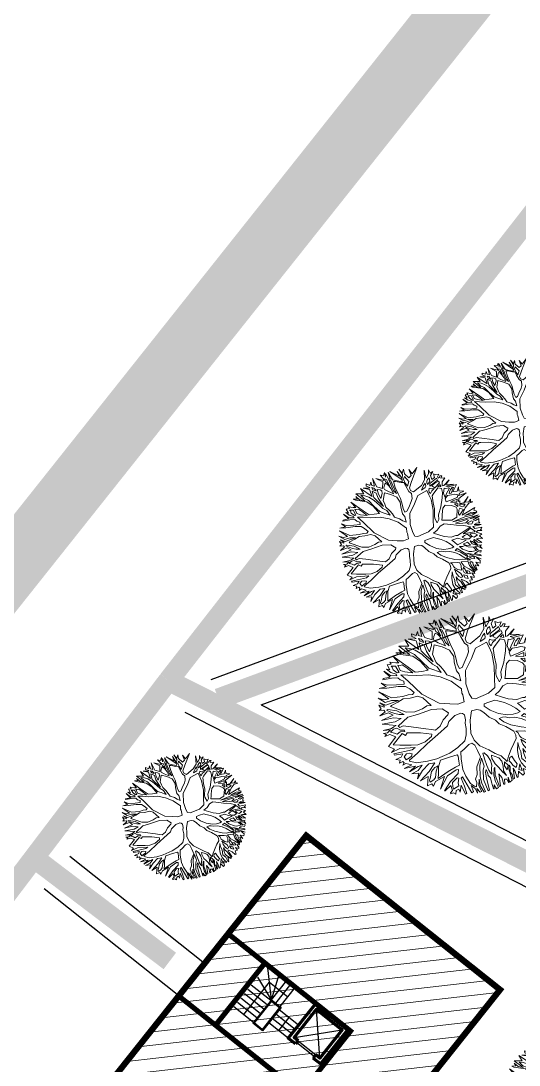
# Model space of a CAD drawing. Header units: metres. Extents: x -664657 to -643449, y -1076720 to -1062383.
# Drawn here: x -661192 to -661167.8, y -1065531.4 to -1065480.8 of the extents above; entities that cross this region are included whole.
import ezdxf

# ---------------------------------------------------------------- set-up
doc = ezdxf.new("R2010")
doc.units = ezdxf.units.M
doc.header["$LTSCALE"] = 0.1
doc.linetypes.add('DASHED', pattern=[19.05, 12.7, -6.35])
doc.linetypes.add('EVENDASH', pattern=[6.35, 3.175, -3.175])
doc.layers.get('0').update_dxf_attribs({"color": 8, "lineweight": 9})
for name, color, linetype in [('AA_THER_DOPRAVA', 142, 'Continuous'), ('AA_THER_KOMUNIKACE', 201, 'Continuous'), ('AA_THER_slabá', 4, 'Continuous'), ('AA_THER_SRAFY KATASTR', 14, 'Continuous')]:
    doc.layers.add(name, color=color, linetype=linetype)
doc.layers.add('AA_THER_silná', color=1, linetype='Continuous', lineweight=70)
doc.layers.add('AA_THER_STAFAZ', color=252, linetype='Continuous', lineweight=0)

# ---------------------------------------------------------------- blocks, each defined once
blk = doc.blocks.new('A$C0C461CEA')
for p, q in [((0.101, 0.706), (0.094, 0.804)), ((0.094, 0.804), (0.195, 0.61)), ((0.191, 0.795), (0.205, 0.826)), ((0.231, 0.749), (0.191, 0.795)), ((0.205, 0.826), (0.247, 0.779)), ((0.247, 0.779), (0.283, 0.818)), ((0.283, 0.818), (0.273, 0.766)), ((0.303, 0.735), (0.335, 0.855)), ((0.335, 0.855), (0.332, 0.706)), ((0.448, 0.732), (0.381, 0.832)), ((0.381, 0.832), (0.473, 0.745)), ((0.483, 0.777), (0.463, 0.845)), ((0.463, 0.845), (0.503, 0.812)), ((0.503, 0.812), (0.541, 0.849)), ((0.541, 0.849), (0.523, 0.775)), ((0.523, 0.775), (0.552, 0.829)), ((0.552, 0.829), (0.55, 0.733)), ((0.572, 0.716), (0.592, 0.82)), ((0.592, 0.82), (0.599, 0.69)), ((0.732, 0.619), (0.623, 0.824)), ((0.623, 0.824), (0.721, 0.691)), ((-0.108, 0.579), (-0.136, 0.688)), ((-0.136, 0.688), (-0.031, 0.479)), ((-0.062, 0.681), (-0.084, 0.71)), ((-0.084, 0.71), (-0.025, 0.681)), ((0.086, 0.573), (-0.062, 0.681)), ((-0.025, 0.681), (-0.029, 0.73)), ((-0.029, 0.73), (-0.001, 0.656)), ((0.063, 0.606), (-0.009, 0.765)), ((-0.009, 0.765), (0.101, 0.706)), ((0.049, 0.709), (0.1, 0.674)), ((0.071, 0.64), (0.049, 0.709)), ((0.1, 0.674), (0.148, 0.626)), ((0.214, 0.725), (0.134, 0.788)), ((0.134, 0.788), (0.212, 0.751)), ((0.195, 0.61), (0.214, 0.725)), ((0.212, 0.751), (0.231, 0.749)), ((0.226, 0.644), (0.236, 0.684)), ((0.236, 0.684), (0.278, 0.625)), ((0.256, 0.734), (0.28, 0.713)), ((0.257, 0.695), (0.256, 0.734)), ((0.272, 0.676), (0.257, 0.695)), ((0.291, 0.657), (0.272, 0.676)), ((0.273, 0.766), (0.303, 0.735)), ((0.28, 0.713), (0.29, 0.678)), ((0.29, 0.678), (0.291, 0.657)), ((0.298, 0.594), (0.316, 0.668)), ((0.316, 0.668), (0.354, 0.641)), ((0.332, 0.706), (0.398, 0.641)), ((0.398, 0.641), (0.448, 0.732)), ((0.438, 0.663), (0.419, 0.639)), ((0.471, 0.697), (0.438, 0.663)), ((0.482, 0.682), (0.471, 0.697)), ((0.473, 0.745), (0.483, 0.777)), ((0.492, 0.669), (0.482, 0.682)), ((0.49, 0.711), (0.491, 0.762)), ((0.505, 0.682), (0.49, 0.711)), ((0.491, 0.762), (0.519, 0.739)), ((0.503, 0.634), (0.492, 0.669)), ((0.518, 0.634), (0.505, 0.682)), ((0.519, 0.739), (0.518, 0.634)), ((0.539, 0.622), (0.547, 0.66)), ((0.544, 0.723), (0.568, 0.689)), ((0.547, 0.66), (0.544, 0.723)), ((0.55, 0.733), (0.572, 0.716)), ((0.568, 0.689), (0.562, 0.609)), ((0.6, 0.66), (0.581, 0.563)), ((0.599, 0.69), (0.656, 0.641)), ((0.629, 0.644), (0.6, 0.66)), ((0.721, 0.691), (0.725, 0.772)), ((0.725, 0.772), (0.739, 0.638)), ((0.739, 0.638), (0.773, 0.691)), ((0.773, 0.691), (0.762, 0.79)), ((0.762, 0.79), (0.78, 0.708)), ((0.78, 0.708), (0.782, 0.71)), ((0.782, 0.71), (0.826, 0.755)), ((0.826, 0.755), (0.807, 0.687)), ((0.807, 0.687), (0.84, 0.599)), ((1.024, 0.679), (0.847, 0.53)), ((0.888, 0.613), (0.897, 0.711)), ((0.897, 0.711), (0.915, 0.627)), ((0.915, 0.627), (1.024, 0.679)), ((-0.291, 0.473), (-0.326, 0.577)), ((-0.326, 0.577), (-0.279, 0.488)), ((-0.256, 0.522), (-0.284, 0.582)), ((-0.284, 0.582), (-0.25, 0.553)), ((-0.25, 0.553), (-0.251, 0.627)), ((-0.251, 0.627), (-0.205, 0.61)), ((-0.215, 0.587), (-0.164, 0.562)), ((-0.208, 0.57), (-0.215, 0.587)), ((-0.212, 0.536), (-0.208, 0.57)), ((-0.186, 0.48), (-0.212, 0.536)), ((-0.205, 0.61), (-0.205, 0.641)), ((-0.205, 0.641), (-0.143, 0.596)), ((-0.164, 0.562), (-0.163, 0.47)), ((-0.143, 0.596), (-0.108, 0.579)), ((-0.134, 0.562), (-0.138, 0.487)), ((-0.111, 0.544), (-0.134, 0.562)), ((-0.084, 0.536), (-0.111, 0.544)), ((-0.05, 0.471), (-0.084, 0.536)), ((-0.001, 0.656), (0.063, 0.606)), ((0.115, 0.58), (0.071, 0.64)), ((0.141, 0.467), (0.086, 0.573)), ((0.154, 0.458), (0.115, 0.58)), ((0.148, 0.626), (0.198, 0.54)), ((0.198, 0.54), (0.234, 0.438)), ((0.212, 0.581), (0.226, 0.644)), ((0.236, 0.499), (0.212, 0.581)), ((0.278, 0.625), (0.267, 0.543)), ((0.267, 0.543), (0.281, 0.388)), ((0.299, 0.519), (0.298, 0.594)), ((0.359, 0.578), (0.299, 0.519)), ((0.392, 0.572), (0.318, 0.477)), ((0.354, 0.641), (0.373, 0.618)), ((0.373, 0.618), (0.359, 0.578)), ((0.469, 0.501), (0.392, 0.572)), ((0.419, 0.639), (0.417, 0.618)), ((0.417, 0.618), (0.449, 0.568)), ((0.449, 0.568), (0.492, 0.518)), ((0.512, 0.575), (0.503, 0.634)), ((0.511, 0.491), (0.512, 0.575)), ((0.53, 0.531), (0.539, 0.622)), ((0.551, 0.471), (0.53, 0.531)), ((0.562, 0.609), (0.551, 0.471)), ((0.581, 0.563), (0.574, 0.456)), ((0.699, 0.587), (0.629, 0.644)), ((0.656, 0.641), (0.716, 0.594)), ((0.735, 0.569), (0.699, 0.587)), ((0.716, 0.594), (0.732, 0.619)), ((0.736, 0.502), (0.735, 0.569)), ((0.756, 0.617), (0.75, 0.55)), ((0.75, 0.55), (0.759, 0.494)), ((0.785, 0.647), (0.756, 0.617)), ((0.759, 0.494), (0.811, 0.549)), ((0.847, 0.53), (0.772, 0.454)), ((0.811, 0.549), (0.785, 0.647)), ((0.84, 0.599), (0.888, 0.613)), ((1.039, 0.454), (1.103, 0.589)), ((1.103, 0.589), (1.074, 0.465)), ((1.137, 0.506), (1.166, 0.562)), ((1.166, 0.562), (1.164, 0.508)), ((-0.394, 0.371), (-0.482, 0.412)), ((-0.482, 0.412), (-0.394, 0.388)), ((-0.394, 0.388), (-0.424, 0.459)), ((-0.424, 0.459), (-0.372, 0.399)), ((-0.386, 0.487), (-0.377, 0.497)), ((-0.28, 0.452), (-0.386, 0.487)), ((-0.377, 0.497), (-0.291, 0.473)), ((-0.372, 0.399), (-0.265, 0.347)), ((-0.209, 0.421), (-0.28, 0.452)), ((-0.279, 0.488), (-0.209, 0.448)), ((-0.207, 0.472), (-0.256, 0.522)), ((-0.209, 0.448), (-0.207, 0.472)), ((-0.194, 0.381), (-0.209, 0.421)), ((-0.163, 0.47), (-0.186, 0.48)), ((-0.157, 0.436), (-0.114, 0.321)), ((-0.081, 0.391), (-0.157, 0.436)), ((-0.138, 0.487), (-0.095, 0.443)), ((-0.095, 0.443), (-0.013, 0.385)), ((-0.013, 0.385), (-0.05, 0.471)), ((-0.031, 0.479), (0.019, 0.379)), ((0.175, 0.322), (0.141, 0.467)), ((0.193, 0.345), (0.154, 0.458)), ((0.234, 0.438), (0.258, 0.367)), ((0.281, 0.388), (0.236, 0.499)), ((0.314, 0.414), (0.309, 0.363)), ((0.318, 0.477), (0.314, 0.414)), ((0.532, 0.422), (0.469, 0.501)), ((0.492, 0.518), (0.511, 0.491)), ((0.54, 0.324), (0.532, 0.422)), ((0.574, 0.456), (0.571, 0.374)), ((0.738, 0.409), (0.736, 0.502)), ((0.76, 0.363), (0.738, 0.409)), ((0.772, 0.454), (0.768, 0.41)), ((0.768, 0.41), (0.8, 0.37)), ((0.8, 0.37), (0.955, 0.401)), ((0.955, 0.401), (1.039, 0.454)), ((1.022, 0.404), (0.983, 0.384)), ((1.008, 0.359), (1.022, 0.404)), ((1.06, 0.421), (1.046, 0.396)), ((1.046, 0.396), (1.046, 0.37)), ((1.085, 0.438), (1.06, 0.421)), ((1.074, 0.465), (1.137, 0.506)), ((1.117, 0.447), (1.085, 0.438)), ((1.102, 0.394), (1.117, 0.447)), ((1.154, 0.472), (1.142, 0.409)), ((1.142, 0.409), (1.193, 0.416)), ((1.213, 0.508), (1.154, 0.472)), ((1.164, 0.508), (1.213, 0.508)), ((1.193, 0.416), (1.206, 0.47)), ((1.206, 0.47), (1.232, 0.441)), ((1.232, 0.441), (1.276, 0.429)), ((1.276, 0.429), (1.239, 0.399)), ((1.239, 0.399), (1.239, 0.378)), ((1.266, 0.383), (1.281, 0.398)), ((1.281, 0.398), (1.308, 0.383)), ((-0.495, 0.221), (-0.55, 0.309)), ((-0.55, 0.309), (-0.495, 0.256)), ((-0.436, 0.238), (-0.503, 0.376)), ((-0.503, 0.376), (-0.397, 0.235)), ((-0.256, 0.32), (-0.394, 0.371)), ((-0.265, 0.347), (-0.176, 0.312)), ((-0.174, 0.275), (-0.256, 0.32)), ((-0.162, 0.346), (-0.194, 0.381)), ((-0.176, 0.312), (-0.162, 0.346)), ((-0.142, 0.224), (-0.174, 0.275)), ((-0.114, 0.321), (-0.04, 0.095)), ((0.012, 0.333), (-0.081, 0.391)), ((0.154, 0.269), (0.012, 0.333)), ((0.019, 0.379), (0.096, 0.349)), ((0.096, 0.349), (0.175, 0.322)), ((0.266, 0.178), (0.154, 0.269)), ((0.24, 0.295), (0.193, 0.345)), ((0.308, 0.222), (0.24, 0.295)), ((0.258, 0.367), (0.296, 0.309)), ((0.296, 0.309), (0.308, 0.222)), ((0.309, 0.363), (0.334, 0.286)), ((0.334, 0.286), (0.348, 0.221)), ((0.513, 0.258), (0.54, 0.324)), ((0.551, 0.283), (0.534, 0.218)), ((0.571, 0.374), (0.551, 0.283)), ((0.694, 0.255), (0.731, 0.289)), ((0.834, 0.289), (0.726, 0.197)), ((0.731, 0.289), (0.76, 0.363)), ((0.992, 0.29), (0.834, 0.289)), ((0.943, 0.354), (0.922, 0.336)), ((0.922, 0.336), (0.992, 0.342)), ((0.983, 0.384), (0.943, 0.354)), ((0.99, 0.219), (0.992, 0.29)), ((0.992, 0.342), (1.008, 0.359)), ((1.019, 0.28), (1.014, 0.25)), ((1.04, 0.305), (1.019, 0.28)), ((1.065, 0.28), (1.04, 0.305)), ((1.046, 0.37), (1.102, 0.394)), ((1.057, 0.251), (1.11, 0.266)), ((1.084, 0.364), (1.065, 0.329)), ((1.065, 0.329), (1.216, 0.353)), ((1.11, 0.266), (1.065, 0.28)), ((1.151, 0.377), (1.084, 0.364)), ((1.115, 0.327), (1.094, 0.318)), ((1.094, 0.318), (1.123, 0.272)), ((1.157, 0.334), (1.115, 0.327)), ((1.123, 0.272), (1.221, 0.303)), ((1.216, 0.393), (1.151, 0.377)), ((1.223, 0.332), (1.157, 0.334)), ((1.221, 0.277), (1.173, 0.268)), ((1.173, 0.268), (1.209, 0.239)), ((1.209, 0.239), (1.221, 0.277)), ((1.216, 0.353), (1.216, 0.393)), ((1.221, 0.303), (1.223, 0.332)), ((1.265, 0.299), (1.236, 0.242)), ((1.239, 0.378), (1.266, 0.383)), ((1.263, 0.236), (1.379, 0.275)), ((1.336, 0.335), (1.265, 0.299)), ((1.308, 0.383), (1.275, 0.358)), ((1.275, 0.358), (1.336, 0.335)), ((1.379, 0.275), (1.301, 0.236)), ((-0.612, 0.165), (-0.577, 0.172)), ((-0.557, 0.142), (-0.612, 0.165)), ((-0.577, 0.172), (-0.583, 0.229)), ((-0.583, 0.229), (-0.536, 0.174)), ((-0.551, 0.117), (-0.557, 0.142)), ((-0.526, 0.187), (-0.556, 0.247)), ((-0.556, 0.247), (-0.505, 0.187)), ((-0.536, 0.174), (-0.526, 0.187)), ((-0.505, 0.187), (-0.335, 0.163)), ((-0.495, 0.256), (-0.436, 0.238)), ((-0.415, 0.205), (-0.495, 0.221)), ((-0.444, 0.15), (-0.46, 0.141)), ((-0.46, 0.141), (-0.318, -0.013)), ((-0.353, 0.149), (-0.444, 0.15)), ((-0.335, 0.163), (-0.415, 0.205)), ((-0.397, 0.235), (-0.263, 0.181)), ((-0.273, 0.155), (-0.353, 0.149)), ((-0.191, 0.121), (-0.273, 0.155)), ((-0.263, 0.181), (-0.194, 0.167)), ((-0.194, 0.167), (-0.145, 0.146)), ((-0.145, 0.146), (-0.114, 0.159)), ((-0.114, 0.159), (-0.142, 0.224)), ((0.364, 0.065), (0.266, 0.178)), ((0.348, 0.221), (0.354, 0.16)), ((0.354, 0.16), (0.409, 0.103)), ((0.485, 0.148), (0.513, 0.258)), ((0.498, 0.096), (0.485, 0.148)), ((0.534, 0.218), (0.533, 0.155)), ((0.533, 0.155), (0.567, 0.153)), ((0.567, 0.153), (0.619, 0.192)), ((0.726, 0.197), (0.588, 0.099)), ((0.619, 0.192), (0.694, 0.255)), ((0.934, -0.024), (0.985, 0.138)), ((0.985, 0.138), (0.99, 0.219)), ((1.029, 0.181), (0.99, 0.078)), ((1.014, 0.25), (1.022, 0.223)), ((1.022, 0.223), (1.057, 0.251)), ((1.054, 0.196), (1.029, 0.181)), ((1.161, 0.247), (1.054, 0.196)), ((1.15, 0.081), (1.193, 0.151)), ((1.207, 0.21), (1.161, 0.247)), ((1.193, 0.151), (1.207, 0.21)), ((1.249, 0.194), (1.201, 0.132)), ((1.201, 0.132), (1.201, 0.118)), ((1.236, 0.242), (1.263, 0.236)), ((1.268, 0.179), (1.249, 0.194)), ((1.314, 0.169), (1.268, 0.179)), ((1.277, 0.128), (1.319, 0.158)), ((1.411, 0.18), (1.289, 0.213)), ((1.289, 0.213), (1.317, 0.184)), ((1.301, 0.236), (1.411, 0.18)), ((1.305, 0.077), (1.384, 0.138)), ((1.319, 0.158), (1.314, 0.169)), ((1.317, 0.184), (1.443, 0.155)), ((1.367, 0.149), (1.327, 0.131)), ((1.443, 0.155), (1.34, 0.081)), ((1.384, 0.138), (1.367, 0.149)), ((-0.493, -0.002), (-0.644, 0.041)), ((-0.644, 0.041), (-0.485, 0.03)), ((-0.635, 0.101), (-0.551, 0.117)), ((-0.519, 0.086), (-0.635, 0.101)), ((-0.509, 0.126), (-0.526, 0.126)), ((-0.526, 0.126), (-0.492, 0.08)), ((-0.485, 0.03), (-0.519, 0.086)), ((-0.416, 0.057), (-0.509, 0.126)), ((-0.492, 0.08), (-0.453, 0.038)), ((-0.453, 0.038), (-0.411, 0.003)), ((-0.354, -0.026), (-0.416, 0.057)), ((-0.411, 0.003), (-0.354, -0.026)), ((-0.099, 0.096), (-0.191, 0.121)), ((-0.05, 0.048), (-0.099, 0.096)), ((0, -0.086), (-0.05, 0.048)), ((-0.04, 0.095), (0.101, -0.11)), ((0.435, -0.079), (0.364, 0.065)), ((0.409, 0.103), (0.439, 0.053)), ((0.439, 0.053), (0.476, 0.01)), ((0.476, 0.01), (0.498, 0.096)), ((0.588, 0.099), (0.514, -0.053)), ((0.99, 0.078), (0.966, -0.017)), ((1.064, -0.035), (1.15, 0.081)), ((1.184, 0.044), (1.176, -0.007)), ((1.242, 0.072), (1.184, 0.044)), ((1.201, 0.118), (1.192, 0.06)), ((1.192, 0.06), (1.242, 0.105)), ((1.242, 0.105), (1.277, 0.128)), ((1.297, 0.051), (1.242, 0.072)), ((1.294, 0.108), (1.276, 0.086)), ((1.276, 0.086), (1.305, 0.077)), ((1.327, 0.131), (1.294, 0.108)), ((1.347, 0.037), (1.297, 0.051)), ((1.34, 0.081), (1.406, 0.061)), ((1.386, 0.006), (1.347, 0.037)), ((1.367, -0.026), (1.386, 0.006)), ((1.421, 0.016), (1.398, -0.011)), ((1.406, 0.061), (1.454, 0.109)), ((1.495, 0.013), (1.421, 0.016)), ((1.454, 0.109), (1.431, 0.05)), ((1.431, 0.05), (1.495, 0.013)), ((-0.672, -0.144), (-0.697, -0.115)), ((-0.697, -0.115), (-0.649, -0.134)), ((-0.599, -0.118), (-0.687, -0.081)), ((-0.687, -0.081), (-0.582, -0.108)), ((-0.508, -0.101), (-0.659, -0.004)), ((-0.659, -0.004), (-0.5, -0.057)), ((-0.649, -0.134), (-0.599, -0.118)), ((-0.561, -0.129), (-0.611, -0.142)), ((-0.582, -0.108), (-0.544, -0.105)), ((-0.519, -0.137), (-0.561, -0.129)), ((-0.544, -0.105), (-0.508, -0.101)), ((-0.5, -0.057), (-0.412, -0.054)), ((-0.412, -0.054), (-0.493, -0.002)), ((-0.33, -0.078), (-0.491, -0.12)), ((-0.491, -0.12), (-0.481, -0.145)), ((-0.208, -0.104), (-0.33, -0.078)), ((-0.318, -0.013), (-0.221, -0.06)), ((-0.221, -0.06), (-0.118, -0.072)), ((-0.023, -0.134), (-0.208, -0.104)), ((-0.118, -0.072), (-0.051, -0.067)), ((-0.051, -0.067), (0, -0.086)), ((0.101, -0.11), (0.215, -0.18)), ((0.412, -0.132), (0.435, -0.079)), ((0.514, -0.053), (0.492, -0.182)), ((0.864, -0.159), (0.934, -0.024)), ((0.908, -0.119), (0.897, -0.15)), ((0.966, -0.017), (0.908, -0.119)), ((0.946, -0.198), (0.973, -0.127)), ((0.973, -0.127), (1.064, -0.035)), ((1.084, -0.067), (1.026, -0.151)), ((1.138, -0.047), (1.084, -0.067)), ((1.225, -0.095), (1.138, -0.047)), ((1.176, -0.007), (1.277, -0.02)), ((1.271, -0.153), (1.225, -0.095)), ((1.231, -0.04), (1.321, -0.091)), ((1.289, -0.041), (1.231, -0.04)), ((1.277, -0.02), (1.367, -0.026)), ((1.324, -0.116), (1.277, -0.096)), ((1.277, -0.096), (1.303, -0.157)), ((1.346, -0.047), (1.289, -0.041)), ((1.303, -0.157), (1.324, -0.116)), ((1.321, -0.091), (1.346, -0.047)), ((1.374, -0.053), (1.346, -0.093)), ((1.346, -0.093), (1.374, -0.091)), ((1.374, -0.091), (1.353, -0.129)), ((1.353, -0.129), (1.41, -0.147)), ((1.514, -0.029), (1.374, -0.053)), ((1.398, -0.011), (1.514, -0.029)), ((1.41, -0.147), (1.519, -0.094)), ((1.519, -0.094), (1.431, -0.145)), ((-0.721, -0.288), (-0.583, -0.227)), ((-0.701, -0.157), (-0.672, -0.144)), ((-0.634, -0.167), (-0.701, -0.157)), ((-0.49, -0.229), (-0.658, -0.302)), ((-0.583, -0.227), (-0.634, -0.167)), ((-0.611, -0.142), (-0.575, -0.175)), ((-0.575, -0.175), (-0.552, -0.204)), ((-0.552, -0.204), (-0.506, -0.197)), ((-0.491, -0.179), (-0.519, -0.137)), ((-0.506, -0.197), (-0.448, -0.22)), ((-0.444, -0.203), (-0.491, -0.179)), ((-0.465, -0.267), (-0.49, -0.229)), ((-0.481, -0.145), (-0.435, -0.149)), ((-0.431, -0.251), (-0.465, -0.267)), ((-0.448, -0.22), (-0.444, -0.203)), ((-0.435, -0.149), (-0.35, -0.207)), ((-0.402, -0.266), (-0.431, -0.251)), ((-0.35, -0.207), (-0.2, -0.314)), ((0.101, -0.19), (-0.023, -0.134)), ((0.147, -0.271), (0.101, -0.19)), ((0.215, -0.18), (0.302, -0.23)), ((0.302, -0.23), (0.386, -0.241)), ((0.386, -0.241), (0.412, -0.157)), ((0.412, -0.157), (0.412, -0.132)), ((0.492, -0.182), (0.493, -0.246)), ((0.493, -0.246), (0.533, -0.274)), ((0.71, -0.29), (0.814, -0.262)), ((0.814, -0.262), (0.864, -0.159)), ((0.897, -0.15), (0.901, -0.228)), ((0.901, -0.228), (0.946, -0.198)), ((1.009, -0.187), (0.98, -0.225)), ((0.98, -0.225), (1.12, -0.297)), ((1.026, -0.151), (1.009, -0.187)), ((1.208, -0.294), (1.276, -0.187)), ((1.287, -0.212), (1.256, -0.26)), ((1.256, -0.26), (1.262, -0.288)), ((1.262, -0.288), (1.356, -0.236)), ((1.276, -0.187), (1.271, -0.153)), ((1.318, -0.192), (1.287, -0.212)), ((1.394, -0.229), (1.298, -0.308)), ((1.356, -0.236), (1.318, -0.192)), ((1.347, -0.14), (1.333, -0.161)), ((1.333, -0.161), (1.36, -0.194)), ((1.368, -0.148), (1.347, -0.14)), ((1.36, -0.194), (1.389, -0.194)), ((1.4, -0.166), (1.368, -0.148)), ((1.389, -0.194), (1.421, -0.179)), ((1.476, -0.191), (1.394, -0.229)), ((1.421, -0.179), (1.4, -0.166)), ((1.431, -0.145), (1.486, -0.17)), ((1.541, -0.201), (1.476, -0.191)), ((1.486, -0.17), (1.527, -0.148)), ((1.527, -0.148), (1.511, -0.184)), ((1.511, -0.184), (1.541, -0.201)), ((-0.722, -0.374), (-0.67, -0.354)), ((-0.605, -0.381), (-0.722, -0.374)), ((-0.67, -0.354), (-0.721, -0.288)), ((-0.658, -0.302), (-0.588, -0.343)), ((-0.429, -0.459), (-0.605, -0.381)), ((-0.588, -0.343), (-0.459, -0.411)), ((-0.281, -0.328), (-0.402, -0.266)), ((-0.167, -0.411), (-0.281, -0.328)), ((-0.2, -0.314), (-0.141, -0.358)), ((-0.141, -0.358), (-0.098, -0.387)), ((-0.098, -0.387), (-0.025, -0.371)), ((-0.025, -0.371), (0.046, -0.318)), ((0.046, -0.318), (0.128, -0.29)), ((0.101, -0.37), (0.06, -0.41)), ((0.202, -0.337), (0.101, -0.37)), ((0.128, -0.29), (0.147, -0.271)), ((0.284, -0.347), (0.202, -0.337)), ((0.301, -0.364), (0.284, -0.347)), ((0.295, -0.448), (0.313, -0.389)), ((0.313, -0.389), (0.301, -0.364)), ((0.414, -0.386), (0.348, -0.481)), ((0.482, -0.404), (0.414, -0.386)), ((0.533, -0.274), (0.71, -0.29)), ((0.601, -0.382), (0.587, -0.408)), ((0.66, -0.39), (0.601, -0.382)), ((0.74, -0.406), (0.66, -0.39)), ((0.773, -0.347), (0.846, -0.329)), ((0.833, -0.407), (0.773, -0.347)), ((0.846, -0.329), (0.914, -0.295)), ((0.914, -0.295), (0.987, -0.292)), ((0.987, -0.292), (1.076, -0.35)), ((1.076, -0.35), (1.146, -0.402)), ((1.12, -0.297), (1.208, -0.294)), ((1.322, -0.346), (1.122, -0.328)), ((1.122, -0.328), (1.314, -0.377)), ((1.146, -0.366), (1.331, -0.398)), ((1.205, -0.406), (1.146, -0.366)), ((1.298, -0.308), (1.389, -0.301)), ((1.314, -0.377), (1.526, -0.421)), ((1.436, -0.382), (1.322, -0.346)), ((1.439, -0.334), (1.334, -0.329)), ((1.334, -0.329), (1.521, -0.375)), ((1.389, -0.301), (1.527, -0.295)), ((1.521, -0.375), (1.436, -0.382)), ((1.513, -0.369), (1.439, -0.334)), ((1.527, -0.295), (1.496, -0.321)), ((1.496, -0.321), (1.528, -0.358)), ((1.528, -0.358), (1.513, -0.369)), ((-0.671, -0.512), (-0.715, -0.477)), ((-0.715, -0.477), (-0.643, -0.483)), ((-0.705, -0.422), (-0.705, -0.403)), ((-0.705, -0.403), (-0.475, -0.468)), ((-0.602, -0.457), (-0.705, -0.422)), ((-0.697, -0.539), (-0.671, -0.512)), ((-0.643, -0.483), (-0.602, -0.457)), ((-0.562, -0.478), (-0.608, -0.497)), ((-0.608, -0.497), (-0.603, -0.545)), ((-0.528, -0.49), (-0.562, -0.478)), ((-0.5, -0.512), (-0.528, -0.49)), ((-0.523, -0.534), (-0.5, -0.512)), ((-0.475, -0.468), (-0.429, -0.459)), ((-0.459, -0.411), (-0.383, -0.446)), ((-0.274, -0.489), (-0.439, -0.537)), ((-0.383, -0.446), (-0.284, -0.456)), ((-0.284, -0.456), (-0.182, -0.436)), ((-0.099, -0.448), (-0.274, -0.489)), ((-0.182, -0.436), (-0.167, -0.411)), ((0.06, -0.41), (-0.099, -0.448)), ((0.252, -0.551), (0.271, -0.484)), ((0.271, -0.484), (0.295, -0.448)), ((0.348, -0.481), (0.309, -0.559)), ((0.518, -0.429), (0.482, -0.404)), ((0.544, -0.477), (0.518, -0.429)), ((0.574, -0.561), (0.544, -0.477)), ((0.587, -0.408), (0.628, -0.487)), ((0.628, -0.487), (0.7, -0.576)), ((0.768, -0.431), (0.74, -0.406)), ((0.831, -0.489), (0.768, -0.431)), ((0.885, -0.552), (0.831, -0.489)), ((0.896, -0.469), (0.833, -0.407)), ((0.987, -0.527), (0.896, -0.469)), ((1.146, -0.402), (1.247, -0.462)), ((1.293, -0.438), (1.205, -0.406)), ((1.247, -0.462), (1.328, -0.531)), ((1.35, -0.423), (1.293, -0.438)), ((1.308, -0.455), (1.382, -0.454)), ((1.323, -0.478), (1.308, -0.455)), ((1.367, -0.498), (1.323, -0.478)), ((1.331, -0.398), (1.35, -0.423)), ((1.403, -0.475), (1.367, -0.498)), ((1.526, -0.421), (1.375, -0.412)), ((1.375, -0.412), (1.53, -0.449)), ((1.382, -0.454), (1.403, -0.475)), ((1.434, -0.521), (1.395, -0.521)), ((1.395, -0.521), (1.492, -0.575)), ((1.53, -0.449), (1.415, -0.452)), ((1.415, -0.452), (1.445, -0.477)), ((1.485, -0.543), (1.434, -0.521)), ((1.445, -0.477), (1.505, -0.474)), ((1.505, -0.474), (1.477, -0.522)), ((1.477, -0.522), (1.485, -0.543)), ((-0.651, -0.541), (-0.697, -0.539)), ((-0.537, -0.67), (-0.676, -0.63)), ((-0.676, -0.63), (-0.569, -0.633)), ((-0.67, -0.585), (-0.643, -0.564)), ((-0.628, -0.583), (-0.67, -0.585)), ((-0.643, -0.564), (-0.651, -0.541)), ((-0.569, -0.633), (-0.628, -0.583)), ((-0.603, -0.545), (-0.555, -0.54)), ((-0.569, -0.566), (-0.571, -0.578)), ((-0.571, -0.578), (-0.503, -0.638)), ((-0.439, -0.537), (-0.569, -0.566)), ((-0.555, -0.54), (-0.523, -0.534)), ((-0.503, -0.638), (-0.373, -0.687)), ((0.165, -0.682), (0.215, -0.623)), ((0.215, -0.623), (0.252, -0.551)), ((0.276, -0.629), (0.273, -0.73)), ((0.309, -0.559), (0.276, -0.629)), ((0.627, -0.632), (0.574, -0.561)), ((0.648, -0.697), (0.627, -0.632)), ((0.68, -0.635), (0.71, -0.698)), ((0.723, -0.641), (0.68, -0.635)), ((0.7, -0.576), (0.793, -0.643)), ((0.755, -0.654), (0.723, -0.641)), ((0.793, -0.687), (0.755, -0.654)), ((0.793, -0.643), (0.86, -0.669)), ((0.927, -0.618), (0.885, -0.552)), ((0.953, -0.683), (0.927, -0.618)), ((0.973, -0.572), (1.072, -0.589)), ((0.997, -0.622), (0.973, -0.572)), ((1.063, -0.541), (0.987, -0.527)), ((1.018, -0.681), (0.997, -0.622)), ((1.084, -0.55), (1.063, -0.541)), ((1.072, -0.589), (1.119, -0.642)), ((1.24, -0.542), (1.084, -0.55)), ((1.119, -0.642), (1.171, -0.679)), ((1.135, -0.61), (1.181, -0.601)), ((1.169, -0.658), (1.135, -0.61)), ((1.218, -0.683), (1.169, -0.658)), ((1.271, -0.556), (1.173, -0.572)), ((1.173, -0.572), (1.345, -0.623)), ((1.181, -0.601), (1.228, -0.603)), ((1.228, -0.603), (1.262, -0.674)), ((1.328, -0.531), (1.24, -0.542)), ((1.339, -0.652), (1.266, -0.621)), ((1.266, -0.621), (1.279, -0.67)), ((1.32, -0.545), (1.271, -0.556)), ((1.362, -0.62), (1.32, -0.545)), ((1.367, -0.69), (1.339, -0.652)), ((1.345, -0.623), (1.362, -0.62)), ((1.492, -0.575), (1.361, -0.539)), ((1.361, -0.539), (1.376, -0.585)), ((1.404, -0.631), (1.364, -0.641)), ((1.364, -0.641), (1.432, -0.706)), ((1.376, -0.585), (1.48, -0.613)), ((1.457, -0.664), (1.404, -0.631)), ((1.461, -0.634), (1.444, -0.636)), ((1.444, -0.636), (1.457, -0.664)), ((1.48, -0.613), (1.461, -0.634)), ((-0.639, -0.698), (-0.537, -0.67)), ((-0.507, -0.691), (-0.639, -0.698)), ((-0.54, -0.767), (-0.622, -0.732)), ((-0.622, -0.732), (-0.532, -0.735)), ((-0.483, -0.76), (-0.59, -0.822)), ((-0.59, -0.822), (-0.54, -0.767)), ((-0.532, -0.735), (-0.456, -0.699)), ((-0.456, -0.699), (-0.507, -0.691)), ((-0.374, -0.724), (-0.483, -0.76)), ((-0.416, -0.81), (-0.302, -0.746)), ((-0.302, -0.746), (-0.374, -0.724)), ((-0.373, -0.687), (-0.256, -0.714)), ((-0.221, -0.753), (-0.283, -0.813)), ((-0.256, -0.714), (-0.076, -0.727)), ((-0.092, -0.771), (-0.221, -0.753)), ((-0.004, -0.791), (-0.092, -0.771)), ((-0.076, -0.727), (0.048, -0.713)), ((0.055, -0.78), (0.014, -0.86)), ((0.048, -0.713), (0.165, -0.682)), ((0.103, -0.771), (0.055, -0.78)), ((0.185, -0.745), (0.103, -0.771)), ((0.227, -0.745), (0.185, -0.745)), ((0.25, -0.786), (0.227, -0.745)), ((0.249, -0.862), (0.25, -0.786)), ((0.273, -0.73), (0.303, -0.824)), ((0.706, -0.765), (0.648, -0.697)), ((0.766, -0.864), (0.706, -0.765)), ((0.71, -0.698), (0.771, -0.775)), ((0.771, -0.775), (0.873, -0.86)), ((0.861, -0.713), (0.793, -0.687)), ((0.86, -0.669), (0.919, -0.683)), ((0.923, -0.765), (0.861, -0.713)), ((0.919, -0.683), (0.953, -0.683)), ((0.975, -0.826), (0.923, -0.765)), ((0.943, -0.738), (0.987, -0.729)), ((0.979, -0.769), (0.943, -0.738)), ((1.005, -0.804), (0.979, -0.769)), ((0.987, -0.729), (1.026, -0.796)), ((1.087, -0.68), (1.018, -0.681)), ((1.033, -0.716), (1.053, -0.774)), ((1.078, -0.743), (1.033, -0.716)), ((1.053, -0.774), (1.127, -0.856)), ((1.111, -0.744), (1.078, -0.743)), ((1.171, -0.679), (1.087, -0.68)), ((1.099, -0.713), (1.174, -0.717)), ((1.139, -0.759), (1.099, -0.713)), ((1.151, -0.786), (1.111, -0.744)), ((1.193, -0.78), (1.139, -0.759)), ((1.217, -0.83), (1.151, -0.786)), ((1.174, -0.717), (1.193, -0.78)), ((1.262, -0.674), (1.218, -0.683)), ((1.22, -0.716), (1.225, -0.775)), ((1.246, -0.741), (1.22, -0.716)), ((1.225, -0.775), (1.289, -0.835)), ((1.269, -0.792), (1.246, -0.741)), ((1.292, -0.73), (1.269, -0.733)), ((1.269, -0.733), (1.293, -0.833)), ((1.279, -0.67), (1.304, -0.696)), ((1.314, -0.791), (1.292, -0.73)), ((1.304, -0.696), (1.367, -0.69)), ((1.351, -0.74), (1.321, -0.736)), ((1.321, -0.736), (1.366, -0.826)), ((1.406, -0.775), (1.351, -0.74)), ((1.432, -0.706), (1.386, -0.715)), ((1.386, -0.715), (1.406, -0.775)), ((-0.568, -0.862), (-0.416, -0.81)), ((-0.457, -0.859), (-0.568, -0.862)), ((-0.519, -0.958), (-0.457, -0.859)), ((-0.463, -0.909), (-0.469, -0.936)), ((-0.446, -0.892), (-0.463, -0.909)), ((-0.388, -0.824), (-0.446, -0.892)), ((-0.415, -0.93), (-0.381, -0.913)), ((-0.329, -0.8), (-0.388, -0.824)), ((-0.381, -0.913), (-0.335, -0.847)), ((-0.322, -0.887), (-0.355, -0.942)), ((-0.335, -0.847), (-0.287, -0.798)), ((-0.287, -0.798), (-0.329, -0.8)), ((-0.283, -0.813), (-0.322, -0.887)), ((-0.206, -0.924), (-0.095, -0.918)), ((-0.095, -0.918), (-0.04, -0.918)), ((-0.04, -0.918), (-0.024, -0.869)), ((0.014, -0.86), (-0.027, -0.987)), ((-0.024, -0.869), (-0.002, -0.812)), ((-0.002, -0.812), (-0.004, -0.791)), ((0.243, -0.953), (0.249, -0.862)), ((0.303, -0.824), (0.376, -0.924)), ((0.75, -0.958), (0.766, -0.918)), ((0.766, -0.918), (0.766, -0.864)), ((0.789, -0.874), (0.884, -0.921)), ((0.804, -0.903), (0.789, -0.874)), ((0.804, -0.956), (0.804, -0.903)), ((0.873, -0.86), (0.932, -0.9)), ((0.884, -0.921), (0.914, -0.946)), ((0.932, -0.9), (0.98, -0.916)), ((1.031, -0.928), (0.975, -0.826)), ((0.98, -0.916), (1.029, -0.945)), ((1.045, -0.869), (1.005, -0.804)), ((1.026, -0.796), (1.051, -0.84)), ((1.075, -0.925), (1.045, -0.869)), ((1.05, -0.921), (1.086, -0.98)), ((1.051, -0.97), (1.05, -0.921)), ((1.051, -0.84), (1.075, -0.882)), ((1.075, -0.882), (1.075, -0.925)), ((1.259, -1.006), (1.085, -0.865)), ((1.085, -0.865), (1.242, -1.046)), ((1.098, -0.94), (1.107, -0.921)), ((1.107, -0.921), (1.156, -0.965)), ((1.127, -0.856), (1.163, -0.878)), ((1.163, -0.878), (1.239, -0.897)), ((1.249, -0.922), (1.189, -0.924)), ((1.239, -0.897), (1.217, -0.83)), ((1.293, -0.863), (1.24, -0.831)), ((1.24, -0.831), (1.264, -0.903)), ((1.281, -0.953), (1.249, -0.922)), ((1.264, -0.903), (1.302, -0.93)), ((1.289, -0.835), (1.269, -0.792)), ((1.293, -0.833), (1.345, -0.856)), ((1.327, -0.913), (1.293, -0.863)), ((1.366, -0.826), (1.314, -0.791)), ((1.345, -0.856), (1.318, -0.856)), ((1.318, -0.856), (1.327, -0.913)), ((-0.458, -0.964), (-0.519, -0.958)), ((-0.469, -0.936), (-0.415, -0.93)), ((-0.456, -0.999), (-0.458, -0.964)), ((-0.402, -0.959), (-0.456, -0.999)), ((-0.275, -0.955), (-0.402, -0.959)), ((-0.396, -1.075), (-0.275, -0.955)), ((-0.237, -0.968), (-0.396, -1.075)), ((-0.36, -1.114), (-0.235, -1.047)), ((-0.355, -0.942), (-0.206, -0.924)), ((-0.105, -0.95), (-0.237, -0.968)), ((-0.235, -1.047), (-0.102, -1.004)), ((-0.142, -1.045), (-0.222, -1.071)), ((-0.125, -1.059), (-0.142, -1.045)), ((-0.078, -0.962), (-0.105, -0.95)), ((-0.102, -1.004), (-0.078, -0.962)), ((-0.027, -0.987), (-0.034, -1.08)), ((0.102, -1.129), (0.142, -1.04)), ((0.184, -1.043), (0.122, -1.171)), ((0.142, -1.04), (0.206, -0.982)), ((0.246, -0.974), (0.184, -1.043)), ((0.206, -0.982), (0.243, -0.953)), ((0.23, -1.077), (0.246, -0.974)), ((0.277, -0.999), (0.264, -1.085)), ((0.292, -0.925), (0.277, -0.999)), ((0.309, -0.927), (0.292, -0.925)), ((0.33, -0.981), (0.309, -0.927)), ((0.321, -1.112), (0.333, -1.053)), ((0.333, -1.053), (0.33, -0.981)), ((0.374, -0.999), (0.362, -1.036)), ((0.362, -1.036), (0.365, -1.114)), ((0.41, -1.033), (0.374, -0.999)), ((0.376, -0.924), (0.427, -1.003)), ((0.444, -1.071), (0.41, -1.033)), ((0.427, -1.003), (0.48, -1.062)), ((0.558, -1.109), (0.631, -1.046)), ((0.631, -1.046), (0.693, -0.999)), ((0.746, -1.013), (0.692, -1.098)), ((0.693, -0.999), (0.75, -0.958)), ((0.726, -1.085), (0.746, -1.013)), ((0.79, -1.059), (0.793, -1.031)), ((0.793, -1.031), (0.796, -0.994)), ((0.796, -0.994), (0.85, -1.098)), ((0.813, -0.977), (0.804, -0.956)), ((0.841, -1.024), (0.813, -0.977)), ((0.885, -1.058), (0.841, -1.024)), ((0.914, -0.998), (0.885, -1.058)), ((0.906, -1.064), (0.934, -1.03)), ((0.914, -0.946), (0.914, -0.998)), ((0.934, -1.03), (0.94, -1.076)), ((0.939, -0.942), (0.95, -1.023)), ((0.95, -0.942), (0.939, -0.942)), ((1.04, -0.98), (0.95, -0.942)), ((0.95, -1.023), (1.001, -1.095)), ((1.029, -0.945), (1.031, -0.928)), ((1.032, -1.052), (1.04, -0.98)), ((1.059, -1.178), (1.032, -1.052)), ((1.086, -0.98), (1.051, -0.97)), ((1.059, -1.012), (1.058, -1.092)), ((1.08, -1.009), (1.059, -1.012)), ((1.097, -1.037), (1.08, -1.009)), ((1.085, -1.069), (1.097, -1.037)), ((1.105, -0.963), (1.098, -0.94)), ((1.156, -0.996), (1.105, -0.963)), ((1.192, -1.097), (1.14, -1.053)), ((1.14, -1.053), (1.155, -1.127)), ((1.156, -0.965), (1.156, -0.996)), ((1.242, -1.046), (1.185, -0.992)), ((1.185, -0.992), (1.213, -1.063)), ((1.189, -0.924), (1.265, -0.987)), ((1.265, -0.987), (1.259, -1.006)), ((1.302, -0.93), (1.281, -0.953)), ((-0.351, -1.121), (-0.36, -1.114)), ((-0.255, -1.094), (-0.351, -1.121)), ((-0.305, -1.172), (-0.267, -1.159)), ((-0.305, -1.187), (-0.305, -1.172)), ((-0.267, -1.159), (-0.255, -1.094)), ((-0.227, -1.182), (-0.254, -1.22)), ((-0.242, -1.119), (-0.248, -1.151)), ((-0.248, -1.151), (-0.172, -1.146)), ((-0.222, -1.071), (-0.242, -1.119)), ((-0.189, -1.184), (-0.227, -1.182)), ((-0.141, -1.15), (-0.193, -1.224)), ((-0.193, -1.224), (-0.189, -1.184)), ((-0.172, -1.146), (-0.16, -1.106)), ((-0.16, -1.106), (-0.125, -1.059)), ((-0.146, -1.278), (-0.141, -1.15)), ((-0.109, -1.185), (-0.125, -1.278)), ((-0.098, -1.074), (-0.109, -1.185)), ((-0.075, -1.069), (-0.098, -1.074)), ((-0.066, -1.3), (-0.075, -1.069)), ((-0.034, -1.08), (-0.027, -1.189)), ((0.051, -1.215), (0.056, -1.171)), ((0.056, -1.171), (0.102, -1.129)), ((0.122, -1.171), (0.102, -1.252)), ((0.143, -1.221), (0.197, -1.113)), ((0.207, -1.153), (0.183, -1.225)), ((0.197, -1.113), (0.23, -1.077)), ((0.232, -1.127), (0.207, -1.153)), ((0.219, -1.203), (0.227, -1.18)), ((0.227, -1.18), (0.232, -1.127)), ((0.264, -1.085), (0.258, -1.15)), ((0.258, -1.15), (0.261, -1.188)), ((0.267, -1.213), (0.294, -1.15)), ((0.325, -1.162), (0.284, -1.234)), ((0.294, -1.15), (0.321, -1.112)), ((0.297, -1.24), (0.34, -1.156)), ((0.34, -1.156), (0.325, -1.162)), ((0.365, -1.114), (0.382, -1.166)), ((0.382, -1.166), (0.395, -1.216)), ((0.418, -1.245), (0.443, -1.184)), ((0.443, -1.184), (0.457, -1.127)), ((0.457, -1.127), (0.444, -1.071)), ((0.48, -1.148), (0.458, -1.192)), ((0.48, -1.062), (0.512, -1.16)), ((0.5, -1.209), (0.48, -1.148)), ((0.512, -1.16), (0.558, -1.109)), ((0.564, -1.133), (0.538, -1.164)), ((0.538, -1.164), (0.551, -1.2)), ((0.596, -1.13), (0.564, -1.133)), ((0.603, -1.193), (0.596, -1.13)), ((0.692, -1.098), (0.664, -1.19)), ((0.695, -1.217), (0.726, -1.131)), ((0.726, -1.131), (0.726, -1.085)), ((0.745, -1.173), (0.74, -1.228)), ((0.766, -1.11), (0.745, -1.173)), ((0.77, -1.152), (0.766, -1.11)), ((0.794, -1.206), (0.77, -1.152)), ((0.802, -1.122), (0.79, -1.059)), ((0.821, -1.155), (0.802, -1.122)), ((0.873, -1.249), (0.817, -1.181)), ((0.817, -1.181), (0.817, -1.235)), ((0.854, -1.157), (0.821, -1.155)), ((0.85, -1.098), (0.854, -1.157)), ((0.88, -1.134), (0.881, -1.188)), ((0.924, -1.173), (0.88, -1.134)), ((0.903, -1.11), (0.906, -1.064)), ((0.924, -1.139), (0.903, -1.11)), ((0.919, -1.222), (0.924, -1.173)), ((0.939, -1.127), (0.924, -1.139)), ((0.94, -1.076), (0.939, -1.127)), ((0.949, -1.154), (0.955, -1.101)), ((0.985, -1.168), (0.949, -1.154)), ((0.955, -1.101), (0.983, -1.126)), ((0.983, -1.126), (0.985, -1.168)), ((1.001, -1.095), (1.036, -1.157)), ((1.044, -1.201), (1.006, -1.17)), ((1.006, -1.17), (1.011, -1.208)), ((1.036, -1.157), (1.049, -1.184)), ((1.049, -1.184), (1.044, -1.201)), ((1.058, -1.092), (1.075, -1.163)), ((1.075, -1.163), (1.059, -1.178)), ((1.092, -1.167), (1.085, -1.069)), ((1.103, -1.165), (1.092, -1.167)), ((1.115, -1.083), (1.103, -1.165)), ((1.155, -1.127), (1.115, -1.083)), ((1.213, -1.063), (1.192, -1.097)), ((-0.273, -1.193), (-0.305, -1.187)), ((-0.254, -1.22), (-0.273, -1.193)), ((-0.125, -1.278), (-0.146, -1.278)), ((-0.041, -1.296), (-0.066, -1.3)), ((-0.029, -1.216), (-0.041, -1.296)), ((-0.006, -1.273), (-0.029, -1.216)), ((-0.027, -1.189), (0.003, -1.241)), ((-0.005, -1.34), (-0.006, -1.273)), ((0.016, -1.281), (-0.005, -1.34)), ((0.003, -1.241), (0.022, -1.26)), ((0.029, -1.341), (0.016, -1.281)), ((0.022, -1.26), (0.051, -1.215)), ((0.053, -1.265), (0.052, -1.345)), ((0.097, -1.194), (0.053, -1.265)), ((0.072, -1.268), (0.097, -1.194)), ((0.075, -1.366), (0.072, -1.268)), ((0.102, -1.252), (0.094, -1.366)), ((0.128, -1.374), (0.143, -1.221)), ((0.183, -1.225), (0.149, -1.374)), ((0.2, -1.386), (0.217, -1.3)), ((0.217, -1.3), (0.228, -1.245)), ((0.228, -1.245), (0.219, -1.203)), ((0.261, -1.188), (0.267, -1.213)), ((0.264, -1.316), (0.263, -1.398)), ((0.284, -1.234), (0.264, -1.316)), ((0.279, -1.392), (0.297, -1.24)), ((0.347, -1.25), (0.294, -1.391)), ((0.338, -1.397), (0.36, -1.309)), ((0.36, -1.309), (0.347, -1.25)), ((0.395, -1.216), (0.4, -1.254)), ((0.4, -1.254), (0.409, -1.275)), ((0.409, -1.275), (0.423, -1.315)), ((0.423, -1.315), (0.418, -1.245)), ((0.458, -1.192), (0.465, -1.255)), ((0.486, -1.253), (0.46, -1.398)), ((0.465, -1.255), (0.5, -1.209)), ((0.482, -1.299), (0.513, -1.24)), ((0.493, -1.337), (0.482, -1.299)), ((0.513, -1.215), (0.486, -1.253)), ((0.539, -1.269), (0.494, -1.396)), ((0.513, -1.24), (0.513, -1.215)), ((0.541, -1.319), (0.539, -1.269)), ((0.551, -1.2), (0.555, -1.234)), ((0.555, -1.234), (0.577, -1.28)), ((0.577, -1.28), (0.61, -1.247)), ((0.598, -1.319), (0.639, -1.264)), ((0.61, -1.247), (0.603, -1.193)), ((0.639, -1.264), (0.628, -1.352)), ((0.664, -1.19), (0.665, -1.262)), ((0.665, -1.262), (0.678, -1.314)), ((0.678, -1.314), (0.695, -1.358)), ((0.724, -1.278), (0.695, -1.217)), ((0.72, -1.371), (0.724, -1.278)), ((0.751, -1.301), (0.737, -1.372)), ((0.74, -1.228), (0.746, -1.259)), ((0.746, -1.259), (0.797, -1.349)), ((0.797, -1.349), (0.751, -1.301)), ((0.797, -1.267), (0.794, -1.206)), ((0.81, -1.334), (0.797, -1.267)), ((0.817, -1.235), (0.825, -1.323)), ((0.894, -1.316), (0.873, -1.249)), ((0.881, -1.188), (0.919, -1.222)), ((0.913, -1.32), (0.894, -1.316)), ((0.929, -1.257), (0.913, -1.32)), ((0.967, -1.269), (0.929, -1.257)), ((1.007, -1.252), (0.962, -1.21)), ((0.962, -1.21), (0.967, -1.269)), ((1.015, -1.233), (1.007, -1.252)), ((1.011, -1.208), (1.015, -1.233)), ((0.052, -1.345), (0.029, -1.341)), ((0.094, -1.366), (0.075, -1.366)), ((0.149, -1.374), (0.128, -1.374)), ((0.206, -1.388), (0.2, -1.386)), ((0.229, -1.342), (0.206, -1.388)), ((0.233, -1.402), (0.229, -1.342)), ((0.263, -1.398), (0.233, -1.402)), ((0.294, -1.391), (0.279, -1.392)), ((0.355, -1.395), (0.338, -1.397)), ((0.377, -1.342), (0.355, -1.395)), ((0.403, -1.357), (0.377, -1.342)), ((0.406, -1.411), (0.403, -1.357)), ((0.432, -1.344), (0.406, -1.411)), ((0.42, -1.407), (0.432, -1.344)), ((0.46, -1.398), (0.42, -1.407)), ((0.477, -1.394), (0.493, -1.337)), ((0.494, -1.396), (0.477, -1.394)), ((0.527, -1.399), (0.541, -1.319)), ((0.544, -1.397), (0.527, -1.399)), ((0.583, -1.338), (0.544, -1.397)), ((0.607, -1.407), (0.583, -1.338)), ((0.628, -1.352), (0.598, -1.319)), ((0.637, -1.397), (0.607, -1.407)), ((0.65, -1.333), (0.637, -1.397)), ((0.687, -1.373), (0.65, -1.333)), ((0.695, -1.358), (0.687, -1.373)), ((0.737, -1.372), (0.72, -1.371)), ((0.825, -1.323), (0.81, -1.334))]:
    blk.add_line(p, q)

msp = doc.modelspace()

# ---------------------------------------------------------------- hatches: boundary and pattern name
at = {"layer": 'AA_THER_SRAFY KATASTR', "lineweight": 5}
h = msp.add_hatch(dxfattribs=at)
h.set_pattern_fill('ANSI31', color=1, scale=0.2, style=0)
h.set_pattern_definition([(6.512676, (-656813.00584, -1068876.23894), (-0.07202362, 0.63090221), [])])
h.paths.add_polyline_path([(-661172.873, -1065560.246), (-661163.48, -1065567.714), (-661146.054, -1065545.798), (-661155.447, -1065538.329)])
h.paths.add_polyline_path([(-661168.754, -1065527.75), (-661178.147, -1065520.282), (-661195.573, -1065542.198), (-661186.18, -1065549.667)])

# ---------------------------------------------------------------- linework, layer by layer
at = {"layer": 'AA_THER_DOPRAVA', "color": 136, "linetype": 'EVENDASH', "ltscale": 5, "const_width": 3}
msp.add_lwpolyline([(-661168.092, -1065580.946), (-661213.214, -1065545.071, -0.481289), (-661213.237, -1065533.449), (-661095.795, -1065385.738, -0.433884), (-661085.15, -1065384.881), (-660987.455, -1065462.556)], format="xyb", dxfattribs=at)
at = {"layer": 'AA_THER_DOPRAVA', "color": 23, "linetype": 'DASHED', "ltscale": 0.5, "const_width": 1}
for points in [[(-661184.827, -1065512.775), (-661104.448, -1065409.714)], [(-661182.405, -1065513.653), (-661118.376, -1065490.009)], [(-661184.827, -1065512.775), (-661208.033, -1065543.36), (-661179.09, -1065566.372)], [(-661184.759, -1065526.358), (-661191.343, -1065521.363)]]:
    msp.add_lwpolyline(points, dxfattribs=at)
at = {"layer": 'AA_THER_DOPRAVA', "color": 23, "const_width": 1}
msp.add_lwpolyline([(-661184.827, -1065512.775), (-661142.708, -1065534.027), (-661107.699, -1065543.842), (-661081.799, -1065556.532), (-661026.933, -1065487.525), (-661028.25, -1065469.033)], dxfattribs=at)
at = {"layer": 'AA_THER_KOMUNIKACE'}
for p, q in [((-661182.752, -1065512.715), (-661148.025, -1065499.891)), ((-661180.333, -1065513.953), (-661148.388, -1065502.157)), ((-661180.333, -1065513.953), (-661152.563, -1065528.175)), ((-661184.027, -1065514.308), (-661151.961, -1065530.73)), ((-661183.082, -1065526.488), (-661189.606, -1065521.301)), ((-661184.326, -1065528.054), (-661190.855, -1065522.863))]:
    msp.add_line(p, q, dxfattribs=at)
at = {"layer": 'AA_THER_silná'}
for p, q in [((-661178.147, -1065520.282), (-661195.573, -1065542.198)), ((-661168.754, -1065527.75), (-661178.147, -1065520.282)), ((-661168.754, -1065527.75), (-661186.18, -1065549.667)), ((-661177.683, -1065528.417), (-661179.021, -1065530.1)), ((-661178.544, -1065530.223), (-661178.669, -1065530.38)), ((-661177.683, -1065530.908), (-661177.807, -1065531.065))]:
    msp.add_line(p, q, dxfattribs=at)
at = {"layer": 'AA_THER_silná', "const_width": 0.25}
for points in [[(-661180.148, -1065526.457), (-661181.93, -1065525.04)], [(-661182.544, -1065529.47), (-661184.326, -1065528.054)]]:
    msp.add_lwpolyline(points, dxfattribs=at)
msp.add_lwpolyline([(-661176, -1065529.755), (-661180.148, -1065526.457), (-661182.544, -1065529.47), (-661178.396, -1065532.769)], close=True, dxfattribs=at)
at = {"layer": 'AA_THER_silná'}
for points in [[(-661178.669, -1065530.38), (-661179.021, -1065530.1), (-661177.683, -1065528.417), (-661176.117, -1065529.662), (-661177.455, -1065531.345), (-661177.807, -1065531.065)], [(-661178.544, -1065530.223), (-661178.74, -1065530.068), (-661177.651, -1065528.698), (-661176.398, -1065529.694), (-661177.487, -1065531.064), (-661177.683, -1065530.908)]]:
    msp.add_lwpolyline(points, dxfattribs=at)
at = {"layer": 'AA_THER_slabá'}
for p, q in [((-661179.838, -1065528.236), (-661180.031, -1065526.55)), ((-661179.838, -1065528.236), (-661180.501, -1065527.141)), ((-661179.838, -1065528.236), (-661179.455, -1065527.008)), ((-661181.179, -1065528.959), (-661179.935, -1065527.393)), ((-661180.038, -1065528.487), (-661180.977, -1065527.74)), ((-661179.87, -1065528.275), (-661180.809, -1065527.528)), ((-661179.935, -1065527.393), (-661179.042, -1065528.103)), ((-661179.838, -1065528.236), (-661179.092, -1065527.297)), ((-661179.627, -1065528.404), (-661178.88, -1065527.465)), ((-661179.416, -1065528.572), (-661178.669, -1065527.633)), ((-661180.374, -1065528.909), (-661181.313, -1065528.163)), ((-661180.206, -1065528.698), (-661181.145, -1065527.951)), ((-661179.838, -1065528.236), (-661180.741, -1065529.371)), ((-661179.838, -1065528.236), (-661179.369, -1065528.61)), ((-661180.71, -1065529.332), (-661181.649, -1065528.585)), ((-661180.542, -1065529.121), (-661181.481, -1065528.374)), ((-661179.83, -1065528.306), (-661180.671, -1065529.363)), ((-661179.439, -1065528.618), (-661180.279, -1065529.674)), ((-661179.369, -1065528.61), (-661180.271, -1065529.745)), ((-661179.83, -1065528.306), (-661179.439, -1065528.618)), ((-661178.517, -1065529.466), (-661179.456, -1065528.719)), ((-661177.487, -1065531.064), (-661177.651, -1065528.698)), ((-661178.853, -1065529.889), (-661179.792, -1065529.142)), ((-661178.685, -1065529.677), (-661179.624, -1065528.931)), ((-661178.986, -1065529.093), (-661179.49, -1065529.727)), ((-661180.271, -1065529.745), (-661180.741, -1065529.371)), ((-661180.279, -1065529.674), (-661180.671, -1065529.363)), ((-661179.021, -1065530.1), (-661179.96, -1065529.353)), ((-661178.74, -1065530.068), (-661176.398, -1065529.694)), ((-661178.606, -1065530.302), (-661177.745, -1065530.986)), ((-661178.544, -1065530.223), (-661177.683, -1065530.908))]:
    msp.add_line(p, q, dxfattribs=at)
at = {"layer": 'AA_THER_SRAFY KATASTR', "const_width": 0.3}
msp.add_lwpolyline([(-661178.147, -1065520.282), (-661168.754, -1065527.75), (-661186.18, -1065549.667), (-661195.573, -1065542.198)], close=True, dxfattribs=at)

# ---------------------------------------------------------------- block references
at = {"layer": 'AA_THER_STAFAZ', "linetype": 'Continuous'}
for p, xscale, yscale, zscale, rotation in [((-661169.062, -1065500.091), 2.688000000024391, 2.688000000009779, 2.688000000000001, 28.03608760909738), ((-661174.601, -1065505.814), 3.110400000028225, 3.110400000011316, 3.110400000000001, 28.03608760909738), ((-661172.243, -1065513.682), 3.840000000034844, 3.84000000001397, 3.840000000000001, 28.03608760909739), ((-661185.379, -1065519.205), 2.688000000024391, 2.688000000009779, 2.688000000000001, 28.03608760909738), ((-661166.921, -1065533.277), 3.110400000028225, 3.110400000011316, 3.110400000000001, 28.03608760909738)]:
    msp.add_blockref('A$C0C461CEA', p, dxfattribs=dict(at, xscale=xscale, yscale=yscale, zscale=zscale, rotation=rotation))

doc.saveas('drawing.dxf')
